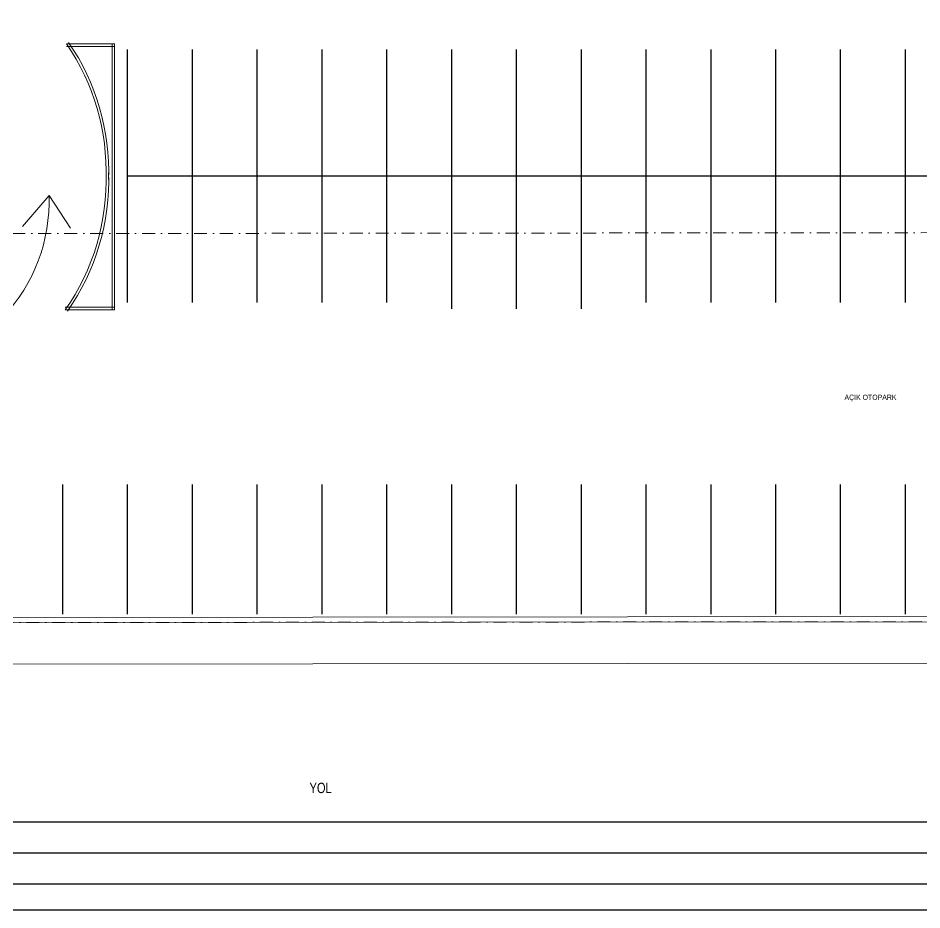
# Model space of a CAD drawing. Header units: centimetres. Extents: x 26569 to 160723, y -3143 to 14565.
# Drawn here: x 57847 to 61333, y -3143 to 296 of the extents above; entities that cross this region are included whole.
import ezdxf

# ---------------------------------------------------------------- set-up
doc = ezdxf.new("R2010")
doc.units = ezdxf.units.CM
doc.header["$LTSCALE"] = 100
doc.linetypes.add('DASHDOT', pattern=[1, 0.5, -0.25, 0, -0.25])
for name, color, linetype in [('A-ANNO-TEXT', 50, 'Continuous'), ('A-ANNO-TTBL', 157, 'Continuous'), ('L-PRKG', 39, 'Continuous'), ('L-SITE', 1, 'DASHDOT'), ('L-SITE-CURB', 33, 'Continuous')]:
    doc.layers.add(name, color=color, linetype=linetype)
doc.styles.add('Fields_100', font='act_simplex.shx', dxfattribs={"width": 0.8, "height": 20})
doc.styles.add('Fields_200', font='act_simplex.shx', dxfattribs={"width": 0.8, "height": 40})

msp = doc.modelspace()

# ---------------------------------------------------------------- linework, layer by layer
at = {"layer": 'A-ANNO-TTBL'}
for points in [[(157421.04, -3142.83), (157421.04, 9557.17), (26568.76, 9557.19), (26568.76, -3142.81)], [(157321.04, -3042.83), (157321.04, 9457.17), (26668.76, 9457.19), (26668.76, -3042.81)]]:
    msp.add_lwpolyline(points, close=True, dxfattribs=at)
for points in [[(48081.01, -2802.87), (153081.03, -2802.87)], [(48081.01, -2922.85), (153081.03, -2922.85)]]:
    msp.add_lwpolyline(points, dxfattribs=at)
at = {"layer": 'L-PRKG'}
for p, q in [((58268.57, 175.39), (58268.57, -800.79)), ((58518.57, 175.39), (58518.57, -800.79)), ((58768.57, 175.39), (58768.57, -800.79)), ((59018.57, 175.39), (59018.57, -800.79)), ((59268.57, 175.39), (59268.57, -800.79)), ((59518.57, 175.39), (59518.57, -824.61)), ((59518.57, 175.39), (59518.57, -824.61)), ((59768.57, 175.39), (59768.57, -824.61)), ((60018.57, 175.39), (60018.57, -824.61)), ((60268.57, 175.39), (60268.57, -800.79)), ((60518.57, 175.39), (60518.57, -800.79)), ((60768.57, 175.39), (60768.57, -800.79)), ((61018.57, 175.39), (61018.57, -800.79)), ((61268.57, 175.39), (61268.57, -800.79)), ((58268.57, -312.7), (70271.23, -312.7)), ((58018.63, -1502.8), (58018.63, -2002.8)), ((58268.63, -1502.8), (58268.63, -2002.8)), ((58518.63, -1502.8), (58518.63, -2002.8)), ((58768.63, -1502.8), (58768.63, -2002.8)), ((59018.63, -1502.8), (59018.63, -2002.8)), ((59268.63, -1502.8), (59268.63, -2002.8)), ((59518.63, -1502.8), (59518.63, -2002.8)), ((59518.63, -1502.8), (59518.63, -2002.8)), ((59768.63, -1502.8), (59768.63, -2002.8)), ((60018.63, -1502.8), (60018.63, -2002.8)), ((60268.63, -1502.8), (60268.63, -2002.8)), ((60518.63, -1502.8), (60518.63, -2002.8)), ((60768.63, -1502.8), (60768.63, -2002.8)), ((61018.63, -1502.8), (61018.63, -2002.8)), ((61268.63, -1502.8), (61268.63, -2002.8))]:
    msp.add_line(p, q, dxfattribs=at)
at = {"layer": 'L-SITE', "lineweight": 0}
for points in [[(50637.42, 7808.39), (69330.51, 7827.01), (71796.9, 7806.99), (73865.88, 7790.19), (74188.77, 7317.84), (70833.35, -1550.65), (70134.13, -2030.02), (69340.7, -2023.24), (49759.05, -2042.85), (50118.28, 7307.63)], [(70687.99, -521.89), (50317.07, -542.29), (50610.19, 7087.42), (50839.48, 7308.59), (69328.73, 7327.01), (71792.84, 7307.01), (73600.55, 7292.33), (73628.86, 7250.92)]]:
    msp.add_lwpolyline(points, close=True, dxfattribs=at)
at = {"layer": 'L-SITE-CURB', "lineweight": 0}
for p, q in [((58034.1, 196.65), (58219.61, 196.65)), ((58034.1, 186.65), (58219.61, 186.65)), ((58209.61, 196.65), (58209.61, -828.56)), ((58219.61, 196.65), (58219.61, -828.56)), ((57966.63, -387.87), (57865.01, -507.96)), ((57966.63, -387.87), (58049.94, -514.46)), ((58219.61, -818.56), (58029.59, -818.56)), ((58219.61, -828.56), (58029.59, -828.56)), ((70138.64, -2002.68), (50306.61, -2022.49)), ((70144.85, -2022.67), (50298.12, -2042.5)), ((69331.91, -2183.3), (50174.48, -2202.43))]:
    msp.add_line(p, q, dxfattribs=at)
for centre, radius, start, end in [((57314.67, -296.69), 872.34, 358.05797, 34.43963), ((57314.67, -296.69), 882.34, 358.05797, 34.43963), ((57314.67, -328.71), 872.34, 325.03997, 1.94203), ((57314.67, -328.71), 882.34, 325.03997, 1.94203), ((57314.67, -409.98), 652.34, 271.88273, 1.94203)]:
    msp.add_arc(centre, radius, start, end, dxfattribs=at)

# ---------------------------------------------------------------- texts
at = {"layer": 'A-ANNO-TEXT', "style": 'Fields_100', "width": 0.8}
msp.add_text('AÇIK OTOPARK', height=20, dxfattribs=at).set_placement((61034.67, -1175.9))
at = {"layer": 'A-ANNO-TEXT', "insert": (59014.18, -2672.66), "char_height": 40, "attachment_point": 5, "style": 'Fields_200'}
msp.add_mtext_dynamic_manual_height_columns('YOL', width=581.9538, gutter_width=200, heights=[0], dxfattribs=at)

doc.saveas('drawing.dxf')
